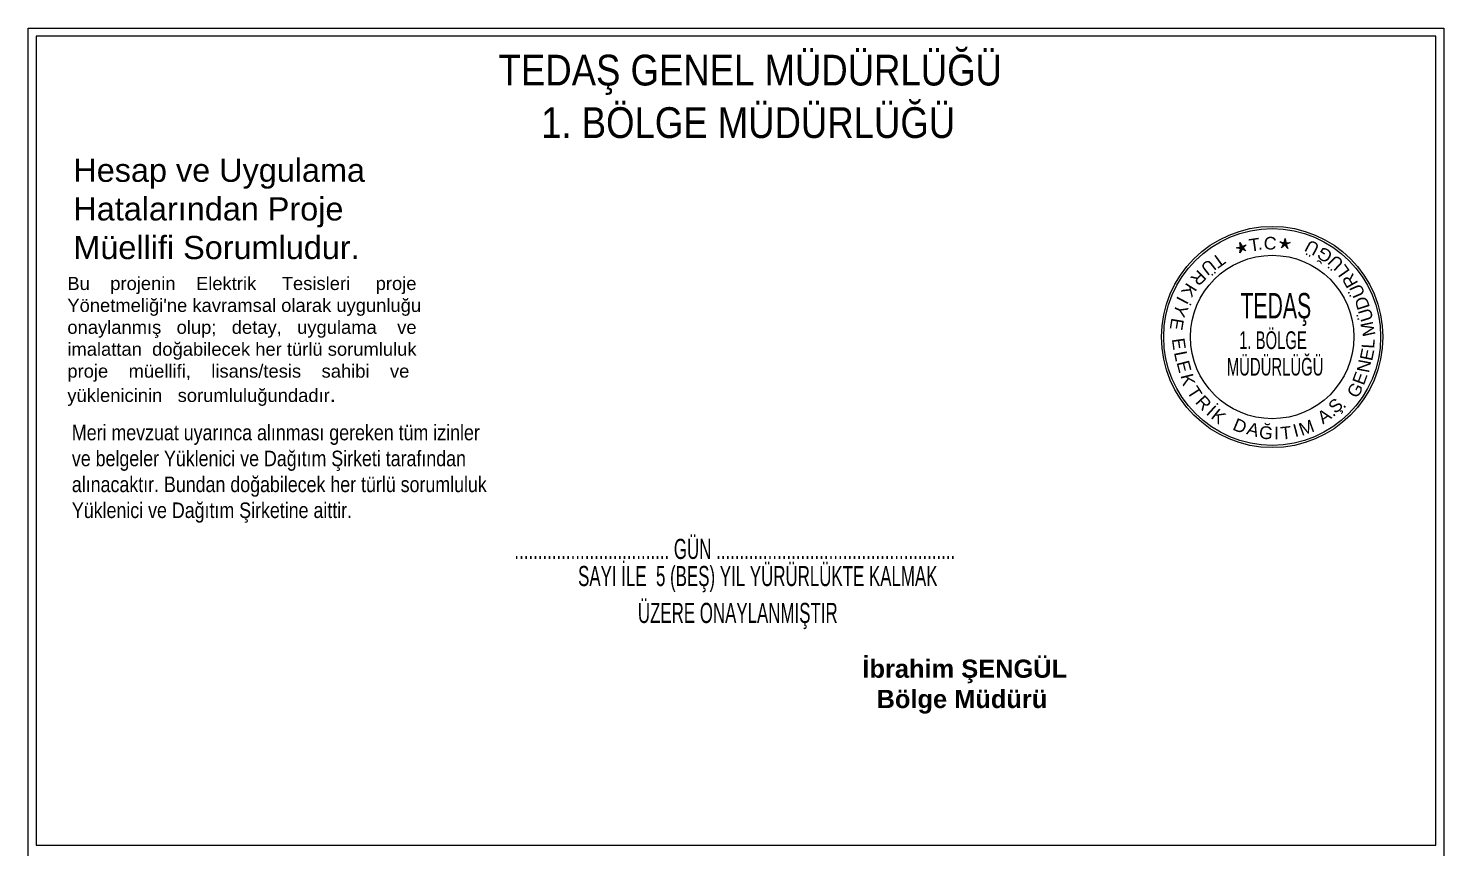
# Model space of a CAD drawing. Header units: millimetres. Extents: x -100 to 280, y 1340 to 1763.
# Drawn here: x 95.9 to 279.9, y 1515.4 to 1622 of the extents above; entities that cross this region are included whole.
import ezdxf
from ezdxf.enums import TextEntityAlignment as Align

# ---------------------------------------------------------------- set-up
doc = ezdxf.new("R2010")
doc.units = ezdxf.units.MM
doc.layers.add('ANTET', color=7, linetype='Continuous', lineweight=25)
doc.layers.add('ANTET_RASTER', color=7, linetype='Continuous')
doc.styles.get("Standard").update_dxf_attribs({"font": 'Arial'})
doc.styles.add('style1', font='ARIALN.TTF')

# ---------------------------------------------------------------- blocks, each defined once
blk = doc.blocks.new('SDFDS')
at = {"layer": 'ANTET_RASTER'}
h = blk.add_hatch(color=1, dxfattribs=at)
h.dxf.hatch_style = 1
h.paths.add_polyline_path([(404.373, 92.133), (404.424, 92.157), (404.367, 92.155), (404.358, 92.212), (404.346, 92.158), (404.289, 92.167), (404.336, 92.136), (404.31, 92.087), (404.354, 92.122), (404.393, 92.082)])
h = blk.add_hatch(color=1, dxfattribs=at)
h.dxf.hatch_style = 1
h.paths.add_polyline_path([(403.813, 92.087), (403.851, 92.128), (403.799, 92.106), (403.77, 92.156), (403.778, 92.101), (403.722, 92.088), (403.777, 92.076), (403.77, 92.022), (403.799, 92.07), (403.85, 92.048)])
at = {"color": 0}
for radius in [1.439, 1.41, 1.063]:
    blk.add_circle((404.191, 90.929), radius, dxfattribs=at)
at = {"layer": 'ANTET_RASTER', "color": 1}
for points in [[(404.289, 92.167), (404.346, 92.158), (404.358, 92.212), (404.367, 92.155), (404.424, 92.157), (404.373, 92.133), (404.393, 92.082), (404.354, 92.122), (404.31, 92.087), (404.336, 92.136), (404.289, 92.167)], [(403.722, 92.088), (403.778, 92.101), (403.77, 92.156), (403.799, 92.106), (403.851, 92.128), (403.813, 92.087), (403.85, 92.048), (403.799, 92.07), (403.77, 92.022), (403.777, 92.076), (403.722, 92.088)]]:
    blk.add_lwpolyline(points, dxfattribs=at)
at = {"layer": 'ANTET', "color": 0, "width": 0.6}
for s, height, p in [('TEDAŞ', 0.3293, (403.778, 91.172)), ('1. BÖLGE', 0.2305, (403.761, 90.772)), ('MÜDÜRLÜĞÜ', 0.2305, (403.601, 90.427))]:
    blk.add_text(s, height=height, dxfattribs=at).set_placement(p)
at = {"layer": 'ANTET_RASTER', "color": 0}
for s, rotation, p in [('T', 8.199, (403.972, 92.047)), ('C', 356.3792, (404.159, 92.067)), ('.', 8.199, (404.041, 92.066)), ('Ü', 152.2643, (404.747, 92.163)), ('Ğ', 145.5218, (404.919, 92.065)), ('Ü', 218.0347, (403.312, 91.901)), ('T', 215.7183, (403.447, 91.991)), ('Ü', 135.7938, (405.074, 91.953)), ('L', 125.233, (405.172, 91.836)), ('R', 225.8061, (403.173, 91.754)), ('R', 119.632, (405.273, 91.7)), ('K', 237.8928, (403.041, 91.581)), ('Ü', 113.4859, (405.371, 91.56)), ('Y', 246.2215, (402.925, 91.307)), ('İ', 242.0952, (402.951, 91.444)), ('D', 108.059, (405.438, 91.394)), ('Ü', 106.8897, (405.486, 91.239)), ('E', 260.5881, (402.87, 91.108)), ('M', 102.3082, (405.516, 91.05)), ('E', 278.0543, (402.896, 90.827)), ('L', 281.2459, (402.926, 90.665)), ('E', 78.7071, (405.505, 90.685)), ('L', 86.3728, (405.521, 90.837)), ('E', 284.3134, (402.965, 90.524)), ('N', 79.4109, (405.465, 90.536)), ('K', 284.3134, (403.016, 90.353)), ('E', 69.7576, (405.408, 90.363)), ('T', 302.8248, (403.113, 90.161)), ('G', 61.8988, (405.341, 90.2)), ('R', 312.9117, (403.239, 90.015)), ('İ', 317.771, (403.345, 89.911)), ('K', 321.2968, (403.443, 89.833)), ('Ş', 41.691, (405.069, 89.974)), ('.', 35.1756, (405.141, 90.012)), ('D', 337.4307, (403.741, 89.695)), ('Ğ', 353.0015, (404.101, 89.602)), ('M', 19.7071, (404.664, 89.672)), ('A', 35.1756, (404.914, 89.833)), ('.', 35.1756, (405.005, 89.902)), ('A', 344.0698, (403.921, 89.647)), ('I', 0.4881, (404.247, 89.599)), ('T', 6.1584, (404.379, 89.6)), ('I', 14.8208, (404.518, 89.633))]:
    blk.add_text(s, height=0.165, rotation=rotation, dxfattribs=at).set_placement(p, align=Align.CENTER)

msp = doc.modelspace()

# ---------------------------------------------------------------- linework, layer by layer
at = {"layer": 'ANTET', "color": 7, "linetype": 'ByBlock', "flags": 128}
msp.add_lwpolyline([(95.85, 1340), (95.85, 1622), (279.89, 1622), (279.89, 1340)], close=True, dxfattribs=at)
msp.add_lwpolyline([(96.86, 1515.72), (278.88, 1515.72), (278.88, 1620.99), (96.86, 1620.99), (96.86, 1515.72)], dxfattribs=at)

# ---------------------------------------------------------------- block references
at = {"color": 1, "xscale": 10, "yscale": 10, "zscale": 10}
msp.add_blockref('SDFDS', (-3784.32, 672.55), dxfattribs=at)

# ---------------------------------------------------------------- texts
at = {"layer": 'ANTET', "color": 0, "width": 0.6}
for s, p in [('................................. GÜN ...................................................', (159.05, 1552.96)), ('SAYI İLE  5 (BEŞ) YIL YÜRÜRLÜKTE KALMAK', (167.34, 1549.43)), ('ÜZERE ONAYLANMIŞTIR', (175.11, 1544.63))]:
    msp.add_text(s, height=2.6195, dxfattribs=at).set_placement(p)
at = {"layer": 'ANTET_RASTER', "color": 0, "linetype": 'Continuous', "lineweight": 20, "width": 0.85}
for s, p in [('TEDAŞ GENEL MÜDÜRLÜĞÜ', (189.73, 1616.56)), ('1. BÖLGE MÜDÜRLÜĞÜ', (189.45, 1609.73))]:
    msp.add_text(s, height=4, dxfattribs=at).set_placement(p, align=Align.MIDDLE_CENTER)
at = {"layer": 'ANTET_RASTER', "color": 0, "attachment_point": 1}
for s, insert, char_height in [('Hesap ve Uygulama \\PHatalarından Proje \\PMüellifi Sorumludur.', (101.71, 1605.04), 3.0152), ('{\\fArial|b1|i0|c162|p34;İbrahim ŞENGÜL\\P  Bölge Müdürü\\P\\fArial|b0|i0|c162|p34;\\L   }', (204.31, 1539.87), 2.3649)]:
    msp.add_mtext_dynamic_manual_height_columns(s, width=241.7785, gutter_width=10, heights=[72.25], dxfattribs=dict(at, insert=insert, char_height=char_height))
at = {"layer": 'ANTET_RASTER', "color": 0, "insert": (100.93, 1589.66), "char_height": 2.022, "width": 46.4097, "attachment_point": 1}
msp.add_mtext("{\\H0.84572x;\\C1;Bu    projenin    Elektrik     Tesisleri     proje \\PYönetmeliği'ne kavramsal olarak uygunluğu \\Ponaylanmış   olup;   detay,   uygulama    ve \\Pimalattan  doğabilecek her türlü sorumluluk \\Pproje    müellifi,    lisans/tesis    sahibi    ve \\Pyüklenicinin   sorumluluğundadır\\H1.1824x;.\\L   }", dxfattribs=at)
at = {"layer": 'ANTET_RASTER', "color": 0, "insert": (101.52, 1570.42), "char_height": 2.022, "attachment_point": 1, "style": 'style1'}
msp.add_mtext_dynamic_manual_height_columns('Meri mevzuat uyarınca alınması gereken tüm izinler\\Pve belgeler Yüklenici ve Dağıtım Şirketi tarafından\\Palınacaktır. Bundan doğabilecek her türlü sorumluluk \\PYüklenici ve Dağıtım Şirketine aittir.', width=169.245, gutter_width=7, heights=[50.57], dxfattribs=at)

doc.saveas('drawing.dxf')
